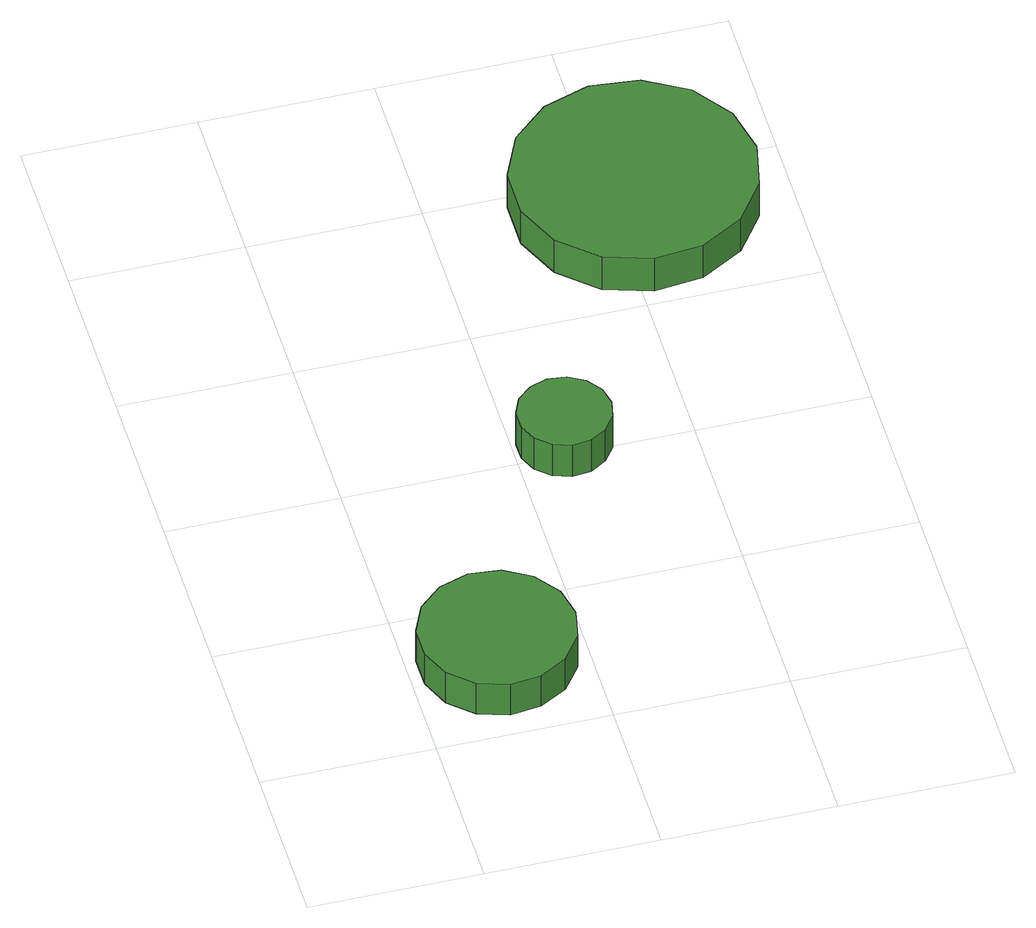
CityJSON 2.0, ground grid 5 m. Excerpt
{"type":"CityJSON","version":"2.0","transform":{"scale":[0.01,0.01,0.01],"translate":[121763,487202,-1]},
"CityObjects":{
"tree1":{"type":"SolitaryVegetationObject","attributes":{"function":"something"},"geometry":[{"type":"MultiSurface","lod":"1","boundaries":[[[0,1,2,3,4,5,6,7,8,9,10,11,12,13,14]],[[15,16,17,18,19,20,21,22,23,24,25,26,27,28,29]],[[0,29,28,1]],[[1,28,27,2]],[[2,27,26,3]],[[3,26,25,4]],[[4,25,24,5]],[[5,24,23,6]],[[6,23,22,7]],[[7,22,21,8]],[[8,21,20,9]],[[9,20,19,10]],[[10,19,18,11]],[[11,18,17,12]],[[12,17,16,13]],[[13,16,15,14]],[[14,15,29,0]]]}]},
"tree2":{"type":"SolitaryVegetationObject","attributes":{"function":"something"},"geometry":[{"type":"MultiSurface","lod":"1","boundaries":[[[30,31,32,33,34,35,36,37,38,39,40,41,42,43,44]],[[45,46,47,48,49,50,51,52,53,54,55,56,57,58,59]],[[30,59,58,31]],[[31,58,57,32]],[[32,57,56,33]],[[33,56,55,34]],[[34,55,54,35]],[[35,54,53,36]],[[36,53,52,37]],[[37,52,51,38]],[[38,51,50,39]],[[39,50,49,40]],[[40,49,48,41]],[[41,48,47,42]],[[42,47,46,43]],[[43,46,45,44]],[[44,45,59,30]]]}]},
"tree3":{"type":"SolitaryVegetationObject","attributes":{"function":"something"},"geometry":[{"type":"MultiSurface","lod":"1","boundaries":[[[60,61,62,63,64,65,66,67,68,69,70,71,72,73,74]],[[75,76,77,78,79,80,81,82,83,84,85,86,87,88,89]],[[60,89,88,61]],[[61,88,87,62]],[[62,87,86,63]],[[63,86,85,64]],[[64,85,84,65]],[[65,84,83,66]],[[66,83,82,67]],[[67,82,81,68]],[[68,81,80,69]],[[69,80,79,70]],[[70,79,78,71]],[[71,78,77,72]],[[72,77,76,73]],[[73,76,75,74]],[[74,75,89,60]]]}]}
},
"vertices":[
[473,294,167],[454,384,167],[399,459,167],[319,505,167],[228,515,167],[140,486,167],[71,424,167],[34,340,167],[34,248,167],[71,163,167],[140,101,167],[228,73,167],[319,83,167],[399,129,167],[454,203,167],[454,203,50],[399,129,50],[319,83,50],[228,73,50],[140,101,50],[71,163,50],[34,248,50],[34,340,50],[71,424,50],[140,486,50],[228,515,50],[319,505,50],[399,459,50],[454,384,50],[473,294,50],
[777,1048,171],[766,1102,171],[733,1147,171],[685,1174,171],[630,1180,171],[578,1163,171],[536,1126,171],[514,1075,171],[514,1020,171],[536,970,171],[578,933,171],[630,915,171],[685,921,171],[733,949,171],[766,994,171],[766,994,51],[733,949,51],[685,921,51],[630,915,51],[578,933,51],[536,970,51],[514,1020,51],[514,1075,51],[536,1126,51],[578,1163,51],[630,1180,51],[685,1174,51],[733,1147,51],[766,1102,51],[777,1048,51],
[1411,1879,188],[1381,2020,188],[1297,2137,188],[1172,2209,188],[1029,2224,188],[892,2179,188],[785,2083,188],[726,1951,188],[726,1807,188],[785,1676,188],[892,1579,188],[1029,1535,188],[1172,1550,188],[1297,1622,188],[1381,1739,188],[1381,1739,63],[1297,1622,63],[1172,1550,63],[1029,1535,63],[892,1579,63],[785,1676,63],[726,1807,63],[726,1951,63],[785,2083,63],[892,2179,63],[1029,2224,63],[1172,2209,63],[1297,2137,63],[1381,2020,63],[1411,1879,63]
]}
